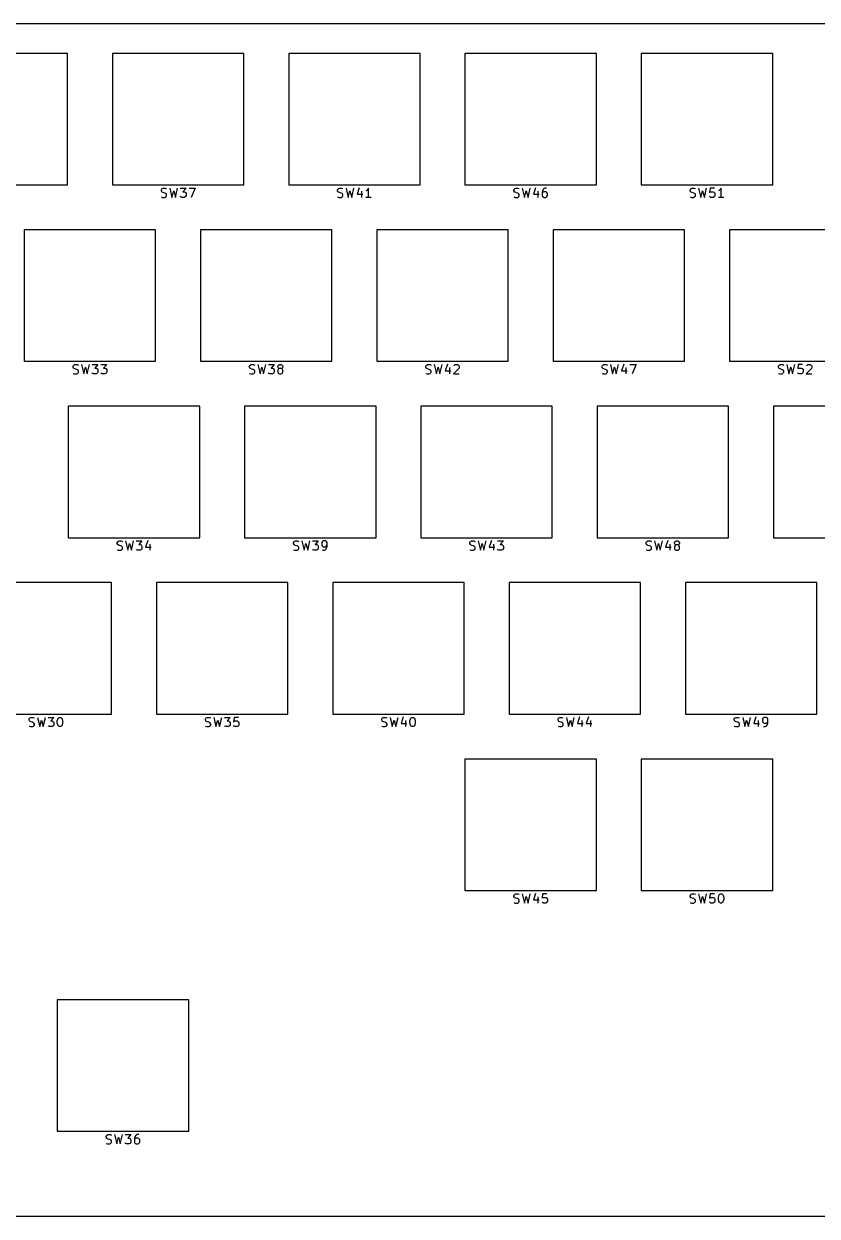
# Model space of a CAD drawing. Extents: x 64 to 386, y -179 to -51.
# Drawn here: x 217.8 to 303.5, y -179.3 to -50.5 of the extents above; entities that cross this region are included whole.
import ezdxf

# ---------------------------------------------------------------- set-up
doc = ezdxf.new("R2010")
doc.units = 0
doc.layers.add('BLACK', color=7, linetype='CONTINUOUS')

msp = doc.modelspace()

# ---------------------------------------------------------------- linework, layer by layer
at = {"layer": 'BLACK', "linetype": 'CONTINUOUS'}
for p, q in [((380.87, -50.51), (69.04, -50.51)), ((222.485, -53.7), (208.285, -53.7)), ((222.485, -67.9), (222.485, -53.7)), ((227.335, -53.7), (227.335, -67.9)), ((241.535, -53.7), (227.335, -53.7)), ((241.535, -67.9), (241.535, -53.7)), ((246.385, -53.7), (246.385, -67.9)), ((260.585, -53.7), (246.385, -53.7)), ((260.585, -67.9), (260.585, -53.7)), ((265.435, -53.7), (265.435, -67.9)), ((279.635, -53.7), (265.435, -53.7)), ((279.635, -67.9), (279.635, -53.7)), ((284.485, -53.7), (284.485, -67.9)), ((298.685, -53.7), (284.485, -53.7)), ((298.685, -67.9), (298.685, -53.7)), ((208.285, -67.9), (222.485, -67.9)), ((227.335, -67.9), (241.535, -67.9)), ((246.385, -67.9), (260.585, -67.9)), ((254.009, -68.2048), (253.771, -68.919)), ((265.435, -67.9), (279.635, -67.9)), ((273.059, -68.2048), (272.821, -68.919)), ((284.485, -67.9), (298.685, -67.9)), ((232.625, -68.4429), (232.673, -68.3476)), ((232.625, -68.5381), (232.625, -68.4429)), ((232.673, -68.6333), (232.625, -68.5381)), ((232.625, -69.2048), (232.768, -69.2524)), ((232.673, -68.3476), (232.721, -68.3)), ((232.721, -68.681), (232.673, -68.6333)), ((232.721, -68.3), (232.816, -68.2524)), ((232.816, -68.7286), (232.721, -68.681)), ((232.768, -69.2524), (233.006, -69.2524)), ((232.816, -68.2524), (233.054, -68.2524)), ((233.006, -68.7762), (232.816, -68.7286)), ((233.102, -68.8238), (233.006, -68.7762)), ((233.006, -69.2524), (233.102, -69.2048)), ((233.054, -68.2524), (233.197, -68.3)), ((233.149, -68.8714), (233.102, -68.8238)), ((233.102, -69.2048), (233.149, -69.1571)), ((233.197, -68.9667), (233.149, -68.8714)), ((233.149, -69.1571), (233.197, -69.0619)), ((233.197, -69.0619), (233.197, -68.9667)), ((233.53, -68.2524), (233.768, -69.2524)), ((233.768, -69.2524), (233.959, -68.5381)), ((233.959, -68.5381), (234.149, -69.2524)), ((234.149, -69.2524), (234.387, -68.2524)), ((234.673, -68.2524), (235.292, -68.2524)), ((234.721, -69.2048), (234.673, -69.1571)), ((234.816, -69.2524), (234.721, -69.2048)), ((235.102, -69.2524), (234.816, -69.2524)), ((235.292, -68.2524), (234.959, -68.6333)), ((234.959, -68.6333), (235.102, -68.6333)), ((235.102, -68.6333), (235.197, -68.681)), ((235.197, -69.2048), (235.102, -69.2524)), ((235.197, -68.681), (235.245, -68.7286)), ((235.245, -69.1571), (235.197, -69.2048)), ((235.245, -68.7286), (235.292, -68.8238)), ((235.292, -69.0619), (235.245, -69.1571)), ((235.292, -68.8238), (235.292, -69.0619)), ((235.625, -68.2524), (236.292, -68.2524)), ((236.292, -68.2524), (235.864, -69.2524)), ((251.675, -68.4429), (251.723, -68.3476)), ((251.675, -68.5381), (251.675, -68.4429)), ((251.723, -68.6333), (251.675, -68.5381)), ((251.675, -69.2048), (251.818, -69.2524)), ((251.723, -68.3476), (251.771, -68.3)), ((251.771, -68.681), (251.723, -68.6333)), ((251.771, -68.3), (251.866, -68.2524)), ((251.866, -68.7286), (251.771, -68.681)), ((251.818, -69.2524), (252.056, -69.2524)), ((251.866, -68.2524), (252.104, -68.2524)), ((252.056, -68.7762), (251.866, -68.7286)), ((252.152, -68.8238), (252.056, -68.7762)), ((252.056, -69.2524), (252.152, -69.2048)), ((252.104, -68.2524), (252.247, -68.3)), ((252.199, -68.8714), (252.152, -68.8238)), ((252.152, -69.2048), (252.199, -69.1571)), ((252.247, -68.9667), (252.199, -68.8714)), ((252.199, -69.1571), (252.247, -69.0619)), ((252.247, -69.0619), (252.247, -68.9667)), ((252.58, -68.2524), (252.818, -69.2524)), ((252.818, -69.2524), (253.009, -68.5381)), ((253.009, -68.5381), (253.199, -69.2524)), ((253.199, -69.2524), (253.437, -68.2524)), ((253.771, -68.919), (254.39, -68.919)), ((254.247, -68.5857), (254.247, -69.2524)), ((254.818, -68.4905), (254.723, -68.5381)), ((255.295, -69.2524), (254.723, -69.2524)), ((254.914, -68.3952), (254.818, -68.4905)), ((255.009, -68.2524), (254.914, -68.3952)), ((255.009, -69.2524), (255.009, -68.2524)), ((270.725, -68.4429), (270.773, -68.3476)), ((270.725, -68.5381), (270.725, -68.4429)), ((270.773, -68.6333), (270.725, -68.5381)), ((270.725, -69.2048), (270.868, -69.2524)), ((270.773, -68.3476), (270.821, -68.3)), ((270.821, -68.681), (270.773, -68.6333)), ((270.821, -68.3), (270.916, -68.2524)), ((270.916, -68.7286), (270.821, -68.681)), ((270.868, -69.2524), (271.106, -69.2524)), ((270.916, -68.2524), (271.154, -68.2524)), ((271.106, -68.7762), (270.916, -68.7286)), ((271.202, -68.8238), (271.106, -68.7762)), ((271.106, -69.2524), (271.202, -69.2048)), ((271.154, -68.2524), (271.297, -68.3)), ((271.249, -68.8714), (271.202, -68.8238)), ((271.202, -69.2048), (271.249, -69.1571)), ((271.297, -68.9667), (271.249, -68.8714)), ((271.249, -69.1571), (271.297, -69.0619)), ((271.297, -69.0619), (271.297, -68.9667)), ((271.63, -68.2524), (271.868, -69.2524)), ((271.868, -69.2524), (272.059, -68.5381)), ((272.059, -68.5381), (272.249, -69.2524)), ((272.249, -69.2524), (272.487, -68.2524)), ((272.821, -68.919), (273.44, -68.919)), ((273.297, -68.5857), (273.297, -69.2524)), ((273.821, -68.4905), (273.773, -68.681)), ((273.773, -68.681), (273.773, -69.0619)), ((273.821, -68.7286), (273.773, -68.8238)), ((273.773, -69.0619), (273.821, -69.1571)), ((273.916, -68.3476), (273.821, -68.4905)), ((273.868, -68.681), (273.821, -68.7286)), ((273.821, -69.1571), (273.868, -69.2048)), ((273.964, -68.6333), (273.868, -68.681)), ((273.868, -69.2048), (273.964, -69.2524)), ((273.964, -68.3), (273.916, -68.3476)), ((274.059, -68.2524), (273.964, -68.3)), ((274.154, -68.6333), (273.964, -68.6333)), ((273.964, -69.2524), (274.154, -69.2524)), ((274.249, -68.2524), (274.059, -68.2524)), ((274.249, -68.681), (274.154, -68.6333)), ((274.154, -69.2524), (274.249, -69.2048)), ((274.297, -68.7286), (274.249, -68.681)), ((274.249, -69.2048), (274.297, -69.1571)), ((274.345, -68.8238), (274.297, -68.7286)), ((274.297, -69.1571), (274.345, -69.0619)), ((274.345, -69.0619), (274.345, -68.8238)), ((289.775, -68.4429), (289.823, -68.3476)), ((289.775, -68.5381), (289.775, -68.4429)), ((289.823, -68.6333), (289.775, -68.5381)), ((289.775, -69.2048), (289.918, -69.2524)), ((289.823, -68.3476), (289.871, -68.3)), ((289.871, -68.681), (289.823, -68.6333)), ((289.871, -68.3), (289.966, -68.2524)), ((289.966, -68.7286), (289.871, -68.681)), ((289.918, -69.2524), (290.156, -69.2524)), ((289.966, -68.2524), (290.204, -68.2524)), ((290.156, -68.7762), (289.966, -68.7286)), ((290.252, -68.8238), (290.156, -68.7762)), ((290.156, -69.2524), (290.252, -69.2048)), ((290.204, -68.2524), (290.347, -68.3)), ((290.299, -68.8714), (290.252, -68.8238)), ((290.252, -69.2048), (290.299, -69.1571)), ((290.347, -68.9667), (290.299, -68.8714)), ((290.299, -69.1571), (290.347, -69.0619)), ((290.347, -69.0619), (290.347, -68.9667)), ((290.68, -68.2524), (290.918, -69.2524)), ((290.918, -69.2524), (291.109, -68.5381)), ((291.109, -68.5381), (291.299, -69.2524)), ((291.299, -69.2524), (291.537, -68.2524)), ((291.918, -68.2524), (291.871, -68.7286)), ((291.871, -68.7286), (291.918, -68.681)), ((291.918, -69.2048), (291.871, -69.1571)), ((292.395, -68.2524), (291.918, -68.2524)), ((291.918, -68.681), (292.014, -68.6333)), ((292.014, -69.2524), (291.918, -69.2048)), ((292.014, -68.6333), (292.252, -68.6333)), ((292.252, -69.2524), (292.014, -69.2524)), ((292.252, -68.6333), (292.347, -68.681)), ((292.347, -69.2048), (292.252, -69.2524)), ((292.347, -68.681), (292.395, -68.7286)), ((292.395, -69.1571), (292.347, -69.2048)), ((292.395, -68.7286), (292.442, -68.8238)), ((292.442, -69.0619), (292.395, -69.1571)), ((292.442, -68.8238), (292.442, -69.0619)), ((292.918, -68.4905), (292.823, -68.5381)), ((293.395, -69.2524), (292.823, -69.2524)), ((293.014, -68.3952), (292.918, -68.4905)), ((293.109, -68.2524), (293.014, -68.3952)), ((293.109, -69.2524), (293.109, -68.2524)), ((217.81, -72.75), (217.81, -86.95)), ((232.01, -72.75), (217.81, -72.75)), ((232.01, -86.95), (232.01, -72.75)), ((236.86, -72.75), (236.86, -86.95)), ((251.06, -72.75), (236.86, -72.75)), ((251.06, -86.95), (251.06, -72.75)), ((255.91, -72.75), (255.91, -86.95)), ((270.11, -72.75), (255.91, -72.75)), ((270.11, -86.95), (270.11, -72.75)), ((274.96, -72.75), (274.96, -86.95)), ((289.16, -72.75), (274.96, -72.75)), ((289.16, -86.95), (289.16, -72.75)), ((294.01, -72.75), (294.01, -86.95)), ((308.21, -72.75), (294.01, -72.75)), ((217.81, -86.95), (232.01, -86.95)), ((223.1, -87.4929), (223.148, -87.3976)), ((223.1, -87.5881), (223.1, -87.4929)), ((223.148, -87.3976), (223.196, -87.35)), ((223.196, -87.35), (223.291, -87.3024)), ((223.291, -87.3024), (223.529, -87.3024)), ((223.529, -87.3024), (223.672, -87.35)), ((224.005, -87.3024), (224.243, -88.3024)), ((224.624, -88.3024), (224.862, -87.3024)), ((225.148, -87.3024), (225.767, -87.3024)), ((225.767, -87.3024), (225.434, -87.6833)), ((226.1, -87.3024), (226.72, -87.3024)), ((226.72, -87.3024), (226.386, -87.6833)), ((236.86, -86.95), (251.06, -86.95)), ((242.15, -87.4929), (242.198, -87.3976)), ((242.15, -87.5881), (242.15, -87.4929)), ((242.198, -87.3976), (242.246, -87.35)), ((242.246, -87.35), (242.341, -87.3024)), ((242.341, -87.3024), (242.579, -87.3024)), ((242.579, -87.3024), (242.722, -87.35)), ((243.055, -87.3024), (243.293, -88.3024)), ((243.674, -88.3024), (243.912, -87.3024)), ((244.198, -87.3024), (244.817, -87.3024)), ((244.817, -87.3024), (244.484, -87.6833)), ((245.198, -87.4929), (245.246, -87.3976)), ((245.198, -87.5405), (245.198, -87.4929)), ((245.246, -87.6357), (245.198, -87.5405)), ((245.246, -87.3976), (245.293, -87.35)), ((245.293, -87.35), (245.389, -87.3024)), ((245.389, -87.3024), (245.579, -87.3024)), ((245.579, -87.3024), (245.674, -87.35)), ((245.674, -87.35), (245.722, -87.3976)), ((245.722, -87.3976), (245.77, -87.4929)), ((245.77, -87.5405), (245.722, -87.6357)), ((245.77, -87.4929), (245.77, -87.5405)), ((255.91, -86.95), (270.11, -86.95)), ((261.2, -87.4929), (261.248, -87.3976)), ((261.2, -87.5881), (261.2, -87.4929)), ((261.248, -87.3976), (261.296, -87.35)), ((261.296, -87.35), (261.391, -87.3024)), ((261.391, -87.3024), (261.629, -87.3024)), ((261.629, -87.3024), (261.772, -87.35)), ((262.105, -87.3024), (262.343, -88.3024)), ((262.724, -88.3024), (262.962, -87.3024)), ((263.534, -87.2548), (263.296, -87.969)), ((264.248, -87.3976), (264.296, -87.35)), ((264.296, -87.35), (264.391, -87.3024)), ((264.391, -87.3024), (264.629, -87.3024)), ((264.629, -87.3024), (264.724, -87.35)), ((264.724, -87.35), (264.772, -87.3976)), ((264.772, -87.3976), (264.82, -87.4929)), ((264.82, -87.4929), (264.82, -87.5881)), ((274.96, -86.95), (289.16, -86.95)), ((280.25, -87.4929), (280.298, -87.3976)), ((280.25, -87.5881), (280.25, -87.4929)), ((280.298, -87.3976), (280.346, -87.35)), ((280.346, -87.35), (280.441, -87.3024)), ((280.441, -87.3024), (280.679, -87.3024)), ((280.679, -87.3024), (280.822, -87.35)), ((281.155, -87.3024), (281.393, -88.3024)), ((281.774, -88.3024), (282.012, -87.3024)), ((282.584, -87.2548), (282.346, -87.969)), ((283.25, -87.3024), (283.917, -87.3024)), ((283.917, -87.3024), (283.489, -88.3024)), ((294.01, -86.95), (308.21, -86.95)), ((299.3, -87.4929), (299.348, -87.3976)), ((299.3, -87.5881), (299.3, -87.4929)), ((299.348, -87.3976), (299.396, -87.35)), ((299.396, -87.35), (299.491, -87.3024)), ((299.491, -87.3024), (299.729, -87.3024)), ((299.729, -87.3024), (299.872, -87.35)), ((300.205, -87.3024), (300.443, -88.3024)), ((300.824, -88.3024), (301.062, -87.3024)), ((301.443, -87.3024), (301.396, -87.7786)), ((301.92, -87.3024), (301.443, -87.3024)), ((302.348, -87.3976), (302.396, -87.35)), ((302.396, -87.35), (302.491, -87.3024)), ((302.491, -87.3024), (302.729, -87.3024)), ((302.729, -87.3024), (302.824, -87.35)), ((302.824, -87.35), (302.872, -87.3976)), ((302.872, -87.3976), (302.92, -87.4929)), ((302.92, -87.4929), (302.92, -87.5881)), ((223.148, -87.6833), (223.1, -87.5881)), ((223.1, -88.2548), (223.243, -88.3024)), ((223.196, -87.731), (223.148, -87.6833)), ((223.291, -87.7786), (223.196, -87.731)), ((223.243, -88.3024), (223.481, -88.3024)), ((223.481, -87.8262), (223.291, -87.7786)), ((223.577, -87.8738), (223.481, -87.8262)), ((223.481, -88.3024), (223.577, -88.2548)), ((223.624, -87.9214), (223.577, -87.8738)), ((223.577, -88.2548), (223.624, -88.2071)), ((223.672, -88.0167), (223.624, -87.9214)), ((223.624, -88.2071), (223.672, -88.1119)), ((223.672, -88.1119), (223.672, -88.0167)), ((224.243, -88.3024), (224.434, -87.5881)), ((224.434, -87.5881), (224.624, -88.3024)), ((225.196, -88.2548), (225.148, -88.2071)), ((225.291, -88.3024), (225.196, -88.2548)), ((225.577, -88.3024), (225.291, -88.3024)), ((225.434, -87.6833), (225.577, -87.6833)), ((225.577, -87.6833), (225.672, -87.731)), ((225.672, -88.2548), (225.577, -88.3024)), ((225.672, -87.731), (225.72, -87.7786)), ((225.72, -88.2071), (225.672, -88.2548)), ((225.72, -87.7786), (225.767, -87.8738)), ((225.767, -88.1119), (225.72, -88.2071)), ((225.767, -87.8738), (225.767, -88.1119)), ((226.148, -88.2548), (226.1, -88.2071)), ((226.243, -88.3024), (226.148, -88.2548)), ((226.529, -88.3024), (226.243, -88.3024)), ((226.386, -87.6833), (226.529, -87.6833)), ((226.529, -87.6833), (226.624, -87.731)), ((226.624, -88.2548), (226.529, -88.3024)), ((226.624, -87.731), (226.672, -87.7786)), ((226.672, -88.2071), (226.624, -88.2548)), ((226.672, -87.7786), (226.72, -87.8738)), ((226.72, -88.1119), (226.672, -88.2071)), ((226.72, -87.8738), (226.72, -88.1119)), ((242.198, -87.6833), (242.15, -87.5881)), ((242.15, -88.2548), (242.293, -88.3024)), ((242.246, -87.731), (242.198, -87.6833)), ((242.341, -87.7786), (242.246, -87.731)), ((242.293, -88.3024), (242.531, -88.3024)), ((242.531, -87.8262), (242.341, -87.7786)), ((242.627, -87.8738), (242.531, -87.8262)), ((242.531, -88.3024), (242.627, -88.2548)), ((242.674, -87.9214), (242.627, -87.8738)), ((242.627, -88.2548), (242.674, -88.2071)), ((242.722, -88.0167), (242.674, -87.9214)), ((242.674, -88.2071), (242.722, -88.1119)), ((242.722, -88.1119), (242.722, -88.0167)), ((243.293, -88.3024), (243.484, -87.5881)), ((243.484, -87.5881), (243.674, -88.3024)), ((244.246, -88.2548), (244.198, -88.2071)), ((244.341, -88.3024), (244.246, -88.2548)), ((244.627, -88.3024), (244.341, -88.3024)), ((244.484, -87.6833), (244.627, -87.6833)), ((244.627, -87.6833), (244.722, -87.731)), ((244.722, -88.2548), (244.627, -88.3024)), ((244.722, -87.731), (244.77, -87.7786)), ((244.77, -88.2071), (244.722, -88.2548)), ((244.77, -87.7786), (244.817, -87.8738)), ((244.817, -88.1119), (244.77, -88.2071)), ((244.817, -87.8738), (244.817, -88.1119)), ((245.246, -87.8262), (245.198, -87.9214)), ((245.198, -87.9214), (245.198, -88.1119)), ((245.198, -88.1119), (245.246, -88.2071)), ((245.293, -87.6833), (245.246, -87.6357)), ((245.293, -87.7786), (245.246, -87.8262)), ((245.246, -88.2071), (245.293, -88.2548)), ((245.389, -87.731), (245.293, -87.6833)), ((245.389, -87.731), (245.293, -87.7786)), ((245.293, -88.2548), (245.389, -88.3024)), ((245.579, -87.731), (245.389, -87.731)), ((245.389, -88.3024), (245.579, -88.3024)), ((245.674, -87.6833), (245.579, -87.731)), ((245.674, -87.7786), (245.579, -87.731)), ((245.579, -88.3024), (245.674, -88.2548)), ((245.722, -87.6357), (245.674, -87.6833)), ((245.722, -87.8262), (245.674, -87.7786)), ((245.674, -88.2548), (245.722, -88.2071)), ((245.77, -87.9214), (245.722, -87.8262)), ((245.722, -88.2071), (245.77, -88.1119)), ((245.77, -88.1119), (245.77, -87.9214)), ((261.248, -87.6833), (261.2, -87.5881)), ((261.2, -88.2548), (261.343, -88.3024)), ((261.296, -87.731), (261.248, -87.6833)), ((261.391, -87.7786), (261.296, -87.731)), ((261.343, -88.3024), (261.581, -88.3024)), ((261.581, -87.8262), (261.391, -87.7786)), ((261.677, -87.8738), (261.581, -87.8262)), ((261.581, -88.3024), (261.677, -88.2548)), ((261.724, -87.9214), (261.677, -87.8738)), ((261.677, -88.2548), (261.724, -88.2071)), ((261.772, -88.0167), (261.724, -87.9214)), ((261.724, -88.2071), (261.772, -88.1119)), ((261.772, -88.1119), (261.772, -88.0167)), ((262.343, -88.3024), (262.534, -87.5881)), ((262.534, -87.5881), (262.724, -88.3024)), ((263.296, -87.969), (263.915, -87.969)), ((263.772, -87.6357), (263.772, -88.3024)), ((264.772, -87.731), (264.2, -88.3024)), ((264.2, -88.3024), (264.82, -88.3024)), ((264.82, -87.5881), (264.772, -87.731)), ((280.298, -87.6833), (280.25, -87.5881)), ((280.25, -88.2548), (280.393, -88.3024)), ((280.346, -87.731), (280.298, -87.6833)), ((280.441, -87.7786), (280.346, -87.731)), ((280.393, -88.3024), (280.631, -88.3024)), ((280.631, -87.8262), (280.441, -87.7786)), ((280.727, -87.8738), (280.631, -87.8262)), ((280.631, -88.3024), (280.727, -88.2548)), ((280.774, -87.9214), (280.727, -87.8738)), ((280.727, -88.2548), (280.774, -88.2071)), ((280.822, -88.0167), (280.774, -87.9214)), ((280.774, -88.2071), (280.822, -88.1119)), ((280.822, -88.1119), (280.822, -88.0167)), ((281.393, -88.3024), (281.584, -87.5881)), ((281.584, -87.5881), (281.774, -88.3024)), ((282.346, -87.969), (282.965, -87.969)), ((282.822, -87.6357), (282.822, -88.3024)), ((299.348, -87.6833), (299.3, -87.5881)), ((299.3, -88.2548), (299.443, -88.3024)), ((299.396, -87.731), (299.348, -87.6833)), ((299.491, -87.7786), (299.396, -87.731)), ((299.443, -88.3024), (299.681, -88.3024)), ((299.681, -87.8262), (299.491, -87.7786)), ((299.777, -87.8738), (299.681, -87.8262)), ((299.681, -88.3024), (299.777, -88.2548)), ((299.824, -87.9214), (299.777, -87.8738)), ((299.777, -88.2548), (299.824, -88.2071)), ((299.872, -88.0167), (299.824, -87.9214)), ((299.824, -88.2071), (299.872, -88.1119)), ((299.872, -88.1119), (299.872, -88.0167)), ((300.443, -88.3024), (300.634, -87.5881)), ((300.634, -87.5881), (300.824, -88.3024)), ((301.396, -87.7786), (301.443, -87.731)), ((301.443, -88.2548), (301.396, -88.2071)), ((301.443, -87.731), (301.539, -87.6833)), ((301.539, -88.3024), (301.443, -88.2548)), ((301.539, -87.6833), (301.777, -87.6833)), ((301.777, -88.3024), (301.539, -88.3024)), ((301.777, -87.6833), (301.872, -87.731)), ((301.872, -88.2548), (301.777, -88.3024)), ((301.872, -87.731), (301.92, -87.7786)), ((301.92, -88.2071), (301.872, -88.2548)), ((301.92, -87.7786), (301.967, -87.8738)), ((301.967, -88.1119), (301.92, -88.2071)), ((301.967, -87.8738), (301.967, -88.1119)), ((302.872, -87.731), (302.3, -88.3024)), ((302.3, -88.3024), (302.92, -88.3024)), ((302.92, -87.5881), (302.872, -87.731)), ((222.572, -91.8), (222.572, -106)), ((236.772, -91.8), (222.572, -91.8)), ((236.772, -106), (236.772, -91.8)), ((241.623, -91.8), (241.623, -106)), ((255.822, -91.8), (241.623, -91.8)), ((255.822, -106), (255.822, -91.8)), ((260.673, -91.8), (260.673, -106)), ((274.873, -91.8), (260.673, -91.8)), ((274.873, -106), (274.873, -91.8)), ((279.722, -91.8), (279.722, -106)), ((293.923, -91.8), (279.722, -91.8)), ((293.923, -106), (293.923, -91.8)), ((298.772, -91.8), (298.772, -106)), ((312.972, -91.8), (298.772, -91.8)), ((222.572, -106), (236.772, -106)), ((227.863, -106.543), (227.911, -106.448)), ((227.863, -106.638), (227.863, -106.543)), ((227.911, -106.733), (227.863, -106.638)), ((227.911, -106.448), (227.958, -106.4)), ((227.958, -106.781), (227.911, -106.733)), ((227.958, -106.4), (228.053, -106.352)), ((228.053, -106.829), (227.958, -106.781)), ((228.053, -106.352), (228.292, -106.352)), ((228.244, -106.876), (228.053, -106.829)), ((228.292, -106.352), (228.434, -106.4)), ((228.768, -106.352), (229.006, -107.352)), ((229.006, -107.352), (229.196, -106.638)), ((229.196, -106.638), (229.387, -107.352)), ((229.387, -107.352), (229.625, -106.352)), ((229.911, -106.352), (230.53, -106.352)), ((230.53, -106.352), (230.196, -106.733)), ((230.196, -106.733), (230.339, -106.733)), ((230.339, -106.733), (230.434, -106.781)), ((230.434, -106.781), (230.482, -106.829)), ((230.482, -106.829), (230.53, -106.924)), ((231.149, -106.305), (230.911, -107.019)), ((231.387, -106.686), (231.387, -107.352)), ((241.623, -106), (255.822, -106)), ((246.913, -106.543), (246.961, -106.448)), ((246.913, -106.638), (246.913, -106.543)), ((246.961, -106.733), (246.913, -106.638)), ((246.961, -106.448), (247.008, -106.4)), ((247.008, -106.781), (246.961, -106.733)), ((247.008, -106.4), (247.103, -106.352)), ((247.103, -106.829), (247.008, -106.781)), ((247.103, -106.352), (247.342, -106.352)), ((247.294, -106.876), (247.103, -106.829)), ((247.342, -106.352), (247.484, -106.4)), ((247.818, -106.352), (248.056, -107.352)), ((248.056, -107.352), (248.246, -106.638)), ((248.246, -106.638), (248.437, -107.352)), ((248.437, -107.352), (248.675, -106.352)), ((248.961, -106.352), (249.58, -106.352)), ((249.58, -106.352), (249.246, -106.733)), ((249.246, -106.733), (249.389, -106.733)), ((249.389, -106.733), (249.484, -106.781)), ((249.484, -106.781), (249.532, -106.829)), ((249.532, -106.829), (249.58, -106.924)), ((250.008, -106.448), (249.961, -106.543)), ((249.961, -106.543), (249.961, -106.781)), ((249.961, -106.781), (250.008, -106.876)), ((250.056, -106.4), (250.008, -106.448)), ((250.151, -106.352), (250.056, -106.4)), ((250.342, -106.352), (250.151, -106.352)), ((250.437, -106.4), (250.342, -106.352)), ((250.484, -106.448), (250.437, -106.4)), ((250.532, -106.543), (250.484, -106.448)), ((250.484, -106.876), (250.532, -106.781)), ((250.532, -106.924), (250.532, -106.543)), ((260.673, -106), (274.873, -106)), ((265.963, -106.543), (266.011, -106.448)), ((265.963, -106.638), (265.963, -106.543)), ((266.011, -106.733), (265.963, -106.638)), ((266.011, -106.448), (266.058, -106.4)), ((266.058, -106.781), (266.011, -106.733)), ((266.058, -106.4), (266.153, -106.352)), ((266.153, -106.829), (266.058, -106.781)), ((266.153, -106.352), (266.392, -106.352)), ((266.344, -106.876), (266.153, -106.829)), ((266.392, -106.352), (266.534, -106.4)), ((266.868, -106.352), (267.106, -107.352)), ((267.106, -107.352), (267.296, -106.638)), ((267.296, -106.638), (267.487, -107.352)), ((267.487, -107.352), (267.725, -106.352)), ((268.296, -106.305), (268.058, -107.019)), ((268.534, -106.686), (268.534, -107.352)), ((268.963, -106.352), (269.582, -106.352)), ((269.582, -106.352), (269.249, -106.733)), ((269.249, -106.733), (269.392, -106.733)), ((269.392, -106.733), (269.487, -106.781)), ((269.487, -106.781), (269.534, -106.829)), ((269.534, -106.829), (269.582, -106.924)), ((279.722, -106), (293.923, -106)), ((285.013, -106.543), (285.061, -106.448)), ((285.013, -106.638), (285.013, -106.543)), ((285.061, -106.733), (285.013, -106.638)), ((285.061, -106.448), (285.108, -106.4)), ((285.108, -106.781), (285.061, -106.733)), ((285.108, -106.4), (285.203, -106.352)), ((285.203, -106.829), (285.108, -106.781)), ((285.203, -106.352), (285.442, -106.352)), ((285.394, -106.876), (285.203, -106.829)), ((285.442, -106.352), (285.584, -106.4)), ((285.918, -106.352), (286.156, -107.352)), ((286.156, -107.352), (286.346, -106.638)), ((286.346, -106.638), (286.537, -107.352)), ((286.537, -107.352), (286.775, -106.352)), ((287.346, -106.305), (287.108, -107.019)), ((287.584, -106.686), (287.584, -107.352)), ((288.061, -106.543), (288.108, -106.448)), ((288.061, -106.59), (288.061, -106.543)), ((288.108, -106.686), (288.061, -106.59)), ((288.108, -106.448), (288.156, -106.4)), ((288.156, -106.733), (288.108, -106.686)), ((288.156, -106.829), (288.108, -106.876)), ((288.156, -106.4), (288.251, -106.352)), ((288.251, -106.781), (288.156, -106.733)), ((288.251, -106.781), (288.156, -106.829)), ((288.251, -106.352), (288.442, -106.352)), ((288.442, -106.781), (288.251, -106.781)), ((288.442, -106.352), (288.537, -106.4)), ((288.537, -106.733), (288.442, -106.781)), ((288.537, -106.829), (288.442, -106.781)), ((288.537, -106.4), (288.584, -106.448)), ((288.584, -106.686), (288.537, -106.733)), ((288.584, -106.876), (288.537, -106.829)), ((288.584, -106.448), (288.632, -106.543)), ((288.632, -106.59), (288.584, -106.686)), ((288.632, -106.543), (288.632, -106.59)), ((298.772, -106), (312.972, -106)), ((227.863, -107.305), (228.006, -107.352)), ((228.006, -107.352), (228.244, -107.352)), ((228.339, -106.924), (228.244, -106.876)), ((228.244, -107.352), (228.339, -107.305)), ((228.387, -106.971), (228.339, -106.924)), ((228.339, -107.305), (228.387, -107.257)), ((228.434, -107.067), (228.387, -106.971)), ((228.387, -107.257), (228.434, -107.162)), ((228.434, -107.162), (228.434, -107.067)), ((229.958, -107.305), (229.911, -107.257)), ((230.053, -107.352), (229.958, -107.305)), ((230.339, -107.352), (230.053, -107.352)), ((230.434, -107.305), (230.339, -107.352)), ((230.482, -107.257), (230.434, -107.305)), ((230.53, -107.162), (230.482, -107.257)), ((230.53, -106.924), (230.53, -107.162)), ((230.911, -107.019), (231.53, -107.019)), ((246.913, -107.305), (247.056, -107.352)), ((247.056, -107.352), (247.294, -107.352)), ((247.389, -106.924), (247.294, -106.876)), ((247.294, -107.352), (247.389, -107.305)), ((247.437, -106.971), (247.389, -106.924)), ((247.389, -107.305), (247.437, -107.257)), ((247.484, -107.067), (247.437, -106.971)), ((247.437, -107.257), (247.484, -107.162)), ((247.484, -107.162), (247.484, -107.067)), ((249.008, -107.305), (248.961, -107.257)), ((249.103, -107.352), (249.008, -107.305)), ((249.389, -107.352), (249.103, -107.352)), ((249.484, -107.305), (249.389, -107.352)), ((249.532, -107.257), (249.484, -107.305)), ((249.58, -107.162), (249.532, -107.257)), ((249.58, -106.924), (249.58, -107.162)), ((250.008, -106.876), (250.056, -106.924)), ((250.056, -106.924), (250.151, -106.971)), ((250.056, -107.352), (250.246, -107.352)), ((250.151, -106.971), (250.342, -106.971)), ((250.246, -107.352), (250.342, -107.305)), ((250.342, -106.971), (250.437, -106.924)), ((250.342, -107.305), (250.389, -107.257)), ((250.389, -107.257), (250.484, -107.114)), ((250.437, -106.924), (250.484, -106.876)), ((250.484, -107.114), (250.532, -106.924)), ((265.963, -107.305), (266.106, -107.352)), ((266.106, -107.352), (266.344, -107.352)), ((266.439, -106.924), (266.344, -106.876)), ((266.344, -107.352), (266.439, -107.305)), ((266.487, -106.971), (266.439, -106.924)), ((266.439, -107.305), (266.487, -107.257)), ((266.534, -107.067), (266.487, -106.971)), ((266.487, -107.257), (266.534, -107.162)), ((266.534, -107.162), (266.534, -107.067)), ((268.058, -107.019), (268.677, -107.019)), ((269.011, -107.305), (268.963, -107.257)), ((269.106, -107.352), (269.011, -107.305)), ((269.392, -107.352), (269.106, -107.352)), ((269.487, -107.305), (269.392, -107.352)), ((269.534, -107.257), (269.487, -107.305)), ((269.582, -107.162), (269.534, -107.257)), ((269.582, -106.924), (269.582, -107.162)), ((285.013, -107.305), (285.156, -107.352)), ((285.156, -107.352), (285.394, -107.352)), ((285.489, -106.924), (285.394, -106.876)), ((285.394, -107.352), (285.489, -107.305)), ((285.537, -106.971), (285.489, -106.924)), ((285.489, -107.305), (285.537, -107.257)), ((285.584, -107.067), (285.537, -106.971)), ((285.537, -107.257), (285.584, -107.162)), ((285.584, -107.162), (285.584, -107.067)), ((287.108, -107.019), (287.727, -107.019)), ((288.108, -106.876), (288.061, -106.971)), ((288.061, -106.971), (288.061, -107.162)), ((288.061, -107.162), (288.108, -107.257)), ((288.108, -107.257), (288.156, -107.305)), ((288.156, -107.305), (288.251, -107.352)), ((288.251, -107.352), (288.442, -107.352)), ((288.442, -107.352), (288.537, -107.305)), ((288.537, -107.305), (288.584, -107.257)), ((288.632, -106.971), (288.584, -106.876)), ((288.584, -107.257), (288.632, -107.162)), ((288.632, -107.162), (288.632, -106.971)), ((227.248, -110.85), (213.047, -110.85)), ((227.248, -125.05), (227.248, -110.85)), ((232.097, -110.85), (232.097, -125.05)), ((246.297, -110.85), (232.097, -110.85)), ((246.297, -125.05), (246.297, -110.85)), ((251.147, -110.85), (251.147, -125.05)), ((265.347, -110.85), (251.147, -110.85)), ((265.347, -125.05), (265.347, -110.85)), ((270.197, -110.85), (270.197, -125.05)), ((284.397, -110.85), (270.197, -110.85)), ((284.397, -125.05), (284.397, -110.85)), ((289.248, -110.85), (289.248, -125.05)), ((303.447, -110.85), (289.248, -110.85)), ((303.447, -125.05), (303.447, -110.85)), ((213.047, -125.05), (227.248, -125.05)), ((218.338, -125.593), (218.386, -125.498)), ((218.338, -125.688), (218.338, -125.593)), ((218.386, -125.783), (218.338, -125.688)), ((218.386, -125.498), (218.433, -125.45)), ((218.433, -125.831), (218.386, -125.783)), ((218.433, -125.45), (218.528, -125.402)), ((218.528, -125.879), (218.433, -125.831)), ((218.528, -125.402), (218.767, -125.402)), ((218.719, -125.926), (218.528, -125.879)), ((218.814, -125.974), (218.719, -125.926)), ((218.767, -125.402), (218.909, -125.45)), ((218.862, -126.021), (218.814, -125.974)), ((218.909, -126.117), (218.862, -126.021)), ((218.909, -126.212), (218.909, -126.117)), ((219.243, -125.402), (219.481, -126.402)), ((219.481, -126.402), (219.671, -125.688)), ((219.671, -125.688), (219.862, -126.402)), ((219.862, -126.402), (220.1, -125.402)), ((220.386, -125.402), (221.005, -125.402)), ((221.005, -125.402), (220.671, -125.783)), ((220.671, -125.783), (220.814, -125.783)), ((220.814, -125.783), (220.909, -125.831)), ((220.909, -125.831), (220.957, -125.879)), ((220.957, -125.879), (221.005, -125.974)), ((221.005, -125.974), (221.005, -126.212)), ((221.386, -125.783), (221.433, -125.593)), ((221.386, -126.021), (221.386, -125.783)), ((221.433, -126.212), (221.386, -126.021)), ((221.433, -125.593), (221.481, -125.498)), ((221.481, -125.498), (221.528, -125.45)), ((221.528, -125.45), (221.624, -125.402)), ((221.624, -125.402), (221.719, -125.402)), ((221.719, -125.402), (221.814, -125.45)), ((221.814, -125.45), (221.862, -125.498)), ((221.862, -125.498), (221.909, -125.593)), ((221.909, -125.593), (221.957, -125.783)), ((221.957, -126.021), (221.909, -126.212)), ((221.957, -125.783), (221.957, -126.021)), ((232.097, -125.05), (246.297, -125.05)), ((237.388, -125.593), (237.436, -125.498)), ((237.388, -125.688), (237.388, -125.593)), ((237.436, -125.783), (237.388, -125.688)), ((237.436, -125.498), (237.483, -125.45)), ((237.483, -125.831), (237.436, -125.783)), ((237.483, -125.45), (237.578, -125.402)), ((237.578, -125.879), (237.483, -125.831)), ((237.578, -125.402), (237.817, -125.402)), ((237.769, -125.926), (237.578, -125.879)), ((237.864, -125.974), (237.769, -125.926)), ((237.817, -125.402), (237.959, -125.45)), ((237.912, -126.021), (237.864, -125.974)), ((237.959, -126.117), (237.912, -126.021)), ((237.959, -126.212), (237.959, -126.117)), ((238.293, -125.402), (238.531, -126.402)), ((238.531, -126.402), (238.721, -125.688)), ((238.721, -125.688), (238.912, -126.402)), ((238.912, -126.402), (239.15, -125.402)), ((239.436, -125.402), (240.055, -125.402)), ((240.055, -125.402), (239.721, -125.783)), ((239.721, -125.783), (239.864, -125.783)), ((239.864, -125.783), (239.959, -125.831)), ((239.959, -125.831), (240.007, -125.879)), ((240.007, -125.879), (240.055, -125.974)), ((240.055, -125.974), (240.055, -126.212)), ((240.483, -125.402), (240.436, -125.879)), ((240.436, -125.879), (240.483, -125.831)), ((240.959, -125.402), (240.483, -125.402)), ((240.483, -125.831), (240.578, -125.783)), ((240.578, -125.783), (240.817, -125.783)), ((240.817, -125.783), (240.912, -125.831)), ((240.912, -125.831), (240.959, -125.879)), ((240.959, -125.879), (241.007, -125.974)), ((241.007, -125.974), (241.007, -126.212)), ((251.147, -125.05), (265.347, -125.05)), ((256.438, -125.593), (256.486, -125.498)), ((256.438, -125.688), (256.438, -125.593)), ((256.486, -125.783), (256.438, -125.688)), ((256.486, -125.498), (256.533, -125.45)), ((256.533, -125.831), (256.486, -125.783)), ((256.533, -125.45), (256.628, -125.402)), ((256.628, -125.879), (256.533, -125.831)), ((256.628, -125.402), (256.867, -125.402)), ((256.819, -125.926), (256.628, -125.879)), ((256.914, -125.974), (256.819, -125.926)), ((256.867, -125.402), (257.009, -125.45)), ((256.962, -126.021), (256.914, -125.974)), ((257.009, -126.117), (256.962, -126.021)), ((257.009, -126.212), (257.009, -126.117)), ((257.343, -125.402), (257.581, -126.402)), ((257.581, -126.402), (257.771, -125.688)), ((257.771, -125.688), (257.962, -126.402)), ((257.962, -126.402), (258.2, -125.402)), ((258.771, -125.355), (258.533, -126.069)), ((258.533, -126.069), (259.152, -126.069)), ((259.009, -125.736), (259.009, -126.402)), ((259.486, -125.783), (259.533, -125.593)), ((259.486, -126.021), (259.486, -125.783)), ((259.533, -126.212), (259.486, -126.021)), ((259.533, -125.593), (259.581, -125.498)), ((259.581, -125.498), (259.628, -125.45)), ((259.628, -125.45), (259.724, -125.402)), ((259.724, -125.402), (259.819, -125.402)), ((259.819, -125.402), (259.914, -125.45)), ((259.914, -125.45), (259.962, -125.498)), ((259.962, -125.498), (260.009, -125.593)), ((260.009, -125.593), (260.057, -125.783)), ((260.057, -126.021), (260.009, -126.212)), ((260.057, -125.783), (260.057, -126.021)), ((270.197, -125.05), (284.397, -125.05)), ((275.488, -125.593), (275.536, -125.498)), ((275.488, -125.688), (275.488, -125.593)), ((275.536, -125.783), (275.488, -125.688)), ((275.536, -125.498), (275.583, -125.45)), ((275.583, -125.831), (275.536, -125.783)), ((275.583, -125.45), (275.678, -125.402)), ((275.678, -125.879), (275.583, -125.831)), ((275.678, -125.402), (275.917, -125.402)), ((275.869, -125.926), (275.678, -125.879)), ((275.964, -125.974), (275.869, -125.926)), ((275.917, -125.402), (276.059, -125.45)), ((276.012, -126.021), (275.964, -125.974)), ((276.059, -126.117), (276.012, -126.021)), ((276.059, -126.212), (276.059, -126.117)), ((276.393, -125.402), (276.631, -126.402)), ((276.631, -126.402), (276.821, -125.688)), ((276.821, -125.688), (277.012, -126.402)), ((277.012, -126.402), (277.25, -125.402)), ((277.821, -125.355), (277.583, -126.069)), ((277.583, -126.069), (278.202, -126.069)), ((278.059, -125.736), (278.059, -126.402)), ((278.774, -125.355), (278.536, -126.069)), ((278.536, -126.069), (279.155, -126.069)), ((279.012, -125.736), (279.012, -126.402)), ((289.248, -125.05), (303.447, -125.05)), ((294.538, -125.593), (294.586, -125.498)), ((294.538, -125.688), (294.538, -125.593)), ((294.586, -125.783), (294.538, -125.688)), ((294.586, -125.498), (294.633, -125.45)), ((294.633, -125.831), (294.586, -125.783)), ((294.633, -125.45), (294.728, -125.402)), ((294.728, -125.879), (294.633, -125.831)), ((294.728, -125.402), (294.967, -125.402)), ((294.919, -125.926), (294.728, -125.879)), ((295.014, -125.974), (294.919, -125.926)), ((294.967, -125.402), (295.109, -125.45)), ((295.062, -126.021), (295.014, -125.974)), ((295.109, -126.117), (295.062, -126.021)), ((295.109, -126.212), (295.109, -126.117)), ((295.443, -125.402), (295.681, -126.402)), ((295.681, -126.402), (295.871, -125.688)), ((295.871, -125.688), (296.062, -126.402)), ((296.062, -126.402), (296.3, -125.402)), ((296.871, -125.355), (296.633, -126.069)), ((296.633, -126.069), (297.252, -126.069)), ((297.109, -125.736), (297.109, -126.402)), ((297.633, -125.498), (297.586, -125.593)), ((297.586, -125.593), (297.586, -125.831)), ((297.586, -125.831), (297.633, -125.926)), ((297.681, -125.45), (297.633, -125.498)), ((297.633, -125.926), (297.681, -125.974)), ((297.776, -125.402), (297.681, -125.45)), ((297.681, -125.974), (297.776, -126.021)), ((297.967, -125.402), (297.776, -125.402)), ((297.776, -126.021), (297.967, -126.021)), ((298.062, -125.45), (297.967, -125.402)), ((297.967, -126.021), (298.062, -125.974)), ((298.014, -126.307), (298.109, -126.164)), ((298.109, -125.498), (298.062, -125.45)), ((298.062, -125.974), (298.109, -125.926)), ((298.157, -125.593), (298.109, -125.498)), ((298.109, -125.926), (298.157, -125.831)), ((298.109, -126.164), (298.157, -125.974)), ((298.157, -125.974), (298.157, -125.593)), ((218.338, -126.355), (218.481, -126.402)), ((218.481, -126.402), (218.719, -126.402)), ((218.719, -126.402), (218.814, -126.355)), ((218.814, -126.355), (218.862, -126.307)), ((218.862, -126.307), (218.909, -126.212)), ((220.433, -126.355), (220.386, -126.307)), ((220.528, -126.402), (220.433, -126.355)), ((220.814, -126.402), (220.528, -126.402)), ((220.909, -126.355), (220.814, -126.402)), ((220.957, -126.307), (220.909, -126.355)), ((221.005, -126.212), (220.957, -126.307)), ((221.481, -126.307), (221.433, -126.212)), ((221.528, -126.355), (221.481, -126.307)), ((221.624, -126.402), (221.528, -126.355)), ((221.719, -126.402), (221.624, -126.402)), ((221.814, -126.355), (221.719, -126.402)), ((221.862, -126.307), (221.814, -126.355)), ((221.909, -126.212), (221.862, -126.307)), ((237.388, -126.355), (237.531, -126.402)), ((237.531, -126.402), (237.769, -126.402)), ((237.769, -126.402), (237.864, -126.355)), ((237.864, -126.355), (237.912, -126.307)), ((237.912, -126.307), (237.959, -126.212)), ((239.483, -126.355), (239.436, -126.307)), ((239.578, -126.402), (239.483, -126.355)), ((239.864, -126.402), (239.578, -126.402)), ((239.959, -126.355), (239.864, -126.402)), ((240.007, -126.307), (239.959, -126.355)), ((240.055, -126.212), (240.007, -126.307)), ((240.483, -126.355), (240.436, -126.307)), ((240.578, -126.402), (240.483, -126.355)), ((240.817, -126.402), (240.578, -126.402)), ((240.912, -126.355), (240.817, -126.402)), ((240.959, -126.307), (240.912, -126.355)), ((241.007, -126.212), (240.959, -126.307)), ((256.438, -126.355), (256.581, -126.402)), ((256.581, -126.402), (256.819, -126.402)), ((256.819, -126.402), (256.914, -126.355)), ((256.914, -126.355), (256.962, -126.307)), ((256.962, -126.307), (257.009, -126.212)), ((259.581, -126.307), (259.533, -126.212)), ((259.628, -126.355), (259.581, -126.307)), ((259.724, -126.402), (259.628, -126.355)), ((259.819, -126.402), (259.724, -126.402)), ((259.914, -126.355), (259.819, -126.402)), ((259.962, -126.307), (259.914, -126.355)), ((260.009, -126.212), (259.962, -126.307)), ((275.488, -126.355), (275.631, -126.402)), ((275.631, -126.402), (275.869, -126.402)), ((275.869, -126.402), (275.964, -126.355)), ((275.964, -126.355), (276.012, -126.307)), ((276.012, -126.307), (276.059, -126.212)), ((294.538, -126.355), (294.681, -126.402)), ((294.681, -126.402), (294.919, -126.402)), ((294.919, -126.402), (295.014, -126.355)), ((295.014, -126.355), (295.062, -126.307)), ((295.062, -126.307), (295.109, -126.212)), ((297.681, -126.402), (297.871, -126.402)), ((297.871, -126.402), (297.967, -126.355)), ((297.967, -126.355), (298.014, -126.307)), ((265.435, -129.9), (265.435, -144.1)), ((279.635, -129.9), (265.435, -129.9)), ((279.635, -144.1), (279.635, -129.9)), ((284.485, -129.9), (284.485, -144.1)), ((298.685, -129.9), (284.485, -129.9)), ((298.685, -144.1), (298.685, -129.9)), ((265.435, -144.1), (279.635, -144.1)), ((284.485, -144.1), (298.685, -144.1)), ((270.725, -144.643), (270.773, -144.548)), ((270.725, -144.738), (270.725, -144.643)), ((270.773, -144.833), (270.725, -144.738)), ((270.725, -145.405), (270.868, -145.452)), ((270.773, -144.548), (270.821, -144.5)), ((270.821, -144.881), (270.773, -144.833)), ((270.821, -144.5), (270.916, -144.452)), ((270.916, -144.929), (270.821, -144.881)), ((270.868, -145.452), (271.106, -145.452)), ((270.916, -144.452), (271.154, -144.452)), ((271.106, -144.976), (270.916, -144.929)), ((271.202, -145.024), (271.106, -144.976)), ((271.106, -145.452), (271.202, -145.405)), ((271.154, -144.452), (271.297, -144.5)), ((271.249, -145.071), (271.202, -145.024)), ((271.202, -145.405), (271.249, -145.357)), ((271.297, -145.167), (271.249, -145.071)), ((271.249, -145.357), (271.297, -145.262)), ((271.297, -145.262), (271.297, -145.167)), ((271.63, -144.452), (271.868, -145.452)), ((271.868, -145.452), (272.059, -144.738)), ((272.059, -144.738), (272.249, -145.452)), ((272.249, -145.452), (272.487, -144.452)), ((273.059, -144.405), (272.821, -145.119)), ((272.821, -145.119), (273.44, -145.119)), ((273.297, -144.786), (273.297, -145.452)), ((273.821, -144.452), (273.773, -144.929)), ((273.773, -144.929), (273.821, -144.881)), ((273.821, -145.405), (273.773, -145.357)), ((274.297, -144.452), (273.821, -144.452)), ((273.821, -144.881), (273.916, -144.833)), ((273.916, -145.452), (273.821, -145.405)), ((273.916, -144.833), (274.154, -144.833)), ((274.154, -145.452), (273.916, -145.452)), ((274.154, -144.833), (274.249, -144.881)), ((274.249, -145.405), (274.154, -145.452)), ((274.249, -144.881), (274.297, -144.929)), ((274.297, -145.357), (274.249, -145.405)), ((274.297, -144.929), (274.345, -145.024)), ((274.345, -145.262), (274.297, -145.357)), ((274.345, -145.024), (274.345, -145.262)), ((289.775, -144.643), (289.823, -144.548)), ((289.775, -144.738), (289.775, -144.643)), ((289.823, -144.833), (289.775, -144.738)), ((289.775, -145.405), (289.918, -145.452)), ((289.823, -144.548), (289.871, -144.5)), ((289.871, -144.881), (289.823, -144.833)), ((289.871, -144.5), (289.966, -144.452)), ((289.966, -144.929), (289.871, -144.881)), ((289.918, -145.452), (290.156, -145.452)), ((289.966, -144.452), (290.204, -144.452)), ((290.156, -144.976), (289.966, -144.929)), ((290.252, -145.024), (290.156, -144.976)), ((290.156, -145.452), (290.252, -145.405)), ((290.204, -144.452), (290.347, -144.5)), ((290.299, -145.071), (290.252, -145.024)), ((290.252, -145.405), (290.299, -145.357)), ((290.347, -145.167), (290.299, -145.071)), ((290.299, -145.357), (290.347, -145.262)), ((290.347, -145.262), (290.347, -145.167)), ((290.68, -144.452), (290.918, -145.452)), ((290.918, -145.452), (291.109, -144.738)), ((291.109, -144.738), (291.299, -145.452)), ((291.299, -145.452), (291.537, -144.452)), ((291.918, -144.452), (291.871, -144.929)), ((291.871, -144.929), (291.918, -144.881)), ((291.918, -145.405), (291.871, -145.357)), ((292.395, -144.452), (291.918, -144.452)), ((291.918, -144.881), (292.014, -144.833)), ((292.014, -145.452), (291.918, -145.405)), ((292.014, -144.833), (292.252, -144.833)), ((292.252, -145.452), (292.014, -145.452)), ((292.252, -144.833), (292.347, -144.881)), ((292.347, -145.405), (292.252, -145.452)), ((292.347, -144.881), (292.395, -144.929)), ((292.395, -145.357), (292.347, -145.405)), ((292.395, -144.929), (292.442, -145.024)), ((292.442, -145.262), (292.395, -145.357)), ((292.442, -145.024), (292.442, -145.262)), ((292.823, -144.833), (292.871, -144.643)), ((292.823, -145.071), (292.823, -144.833)), ((292.871, -145.262), (292.823, -145.071)), ((292.871, -144.643), (292.918, -144.548)), ((292.918, -145.357), (292.871, -145.262)), ((292.918, -144.548), (292.966, -144.5)), ((292.966, -145.405), (292.918, -145.357)), ((292.966, -144.5), (293.061, -144.452)), ((293.061, -145.452), (292.966, -145.405)), ((293.061, -144.452), (293.156, -144.452)), ((293.156, -145.452), (293.061, -145.452)), ((293.156, -144.452), (293.252, -144.5)), ((293.252, -145.405), (293.156, -145.452)), ((293.252, -144.5), (293.299, -144.548)), ((293.299, -145.357), (293.252, -145.405)), ((293.299, -144.548), (293.347, -144.643)), ((293.347, -145.262), (293.299, -145.357)), ((293.347, -144.643), (293.395, -144.833)), ((293.395, -145.071), (293.347, -145.262)), ((293.395, -144.833), (293.395, -145.071)), ((221.379, -155.9), (221.379, -170.1)), ((235.579, -155.9), (221.379, -155.9)), ((235.579, -170.1), (235.579, -155.9)), ((221.379, -170.1), (235.579, -170.1)), ((226.669, -170.643), (226.717, -170.548)), ((226.669, -170.738), (226.669, -170.643)), ((226.717, -170.833), (226.669, -170.738)), ((226.717, -170.548), (226.764, -170.5)), ((226.764, -170.881), (226.717, -170.833)), ((226.764, -170.5), (226.86, -170.452)), ((226.86, -170.929), (226.764, -170.881)), ((226.86, -170.452), (227.098, -170.452)), ((227.05, -170.976), (226.86, -170.929)), ((227.145, -171.024), (227.05, -170.976)), ((227.098, -170.452), (227.241, -170.5)), ((227.193, -171.071), (227.145, -171.024)), ((227.241, -171.167), (227.193, -171.071)), ((227.241, -171.262), (227.241, -171.167)), ((227.574, -170.452), (227.812, -171.452)), ((227.812, -171.452), (228.003, -170.738)), ((228.003, -170.738), (228.193, -171.452)), ((228.193, -171.452), (228.431, -170.452)), ((228.717, -170.452), (229.336, -170.452)), ((229.336, -170.452), (229.003, -170.833)), ((229.003, -170.833), (229.145, -170.833)), ((229.145, -170.833), (229.241, -170.881)), ((229.241, -170.881), (229.288, -170.929)), ((229.288, -170.929), (229.336, -171.024)), ((229.336, -171.024), (229.336, -171.262)), ((229.764, -170.69), (229.717, -170.881)), ((229.717, -170.881), (229.717, -171.262)), ((229.764, -170.929), (229.717, -171.024)), ((229.86, -170.548), (229.764, -170.69)), ((229.812, -170.881), (229.764, -170.929)), ((229.907, -170.833), (229.812, -170.881)), ((229.907, -170.5), (229.86, -170.548)), ((230.003, -170.452), (229.907, -170.5)), ((230.098, -170.833), (229.907, -170.833)), ((230.193, -170.452), (230.003, -170.452)), ((230.193, -170.881), (230.098, -170.833)), ((230.241, -170.929), (230.193, -170.881)), ((230.288, -171.024), (230.241, -170.929)), ((230.288, -171.262), (230.288, -171.024)), ((226.669, -171.405), (226.812, -171.452)), ((226.812, -171.452), (227.05, -171.452)), ((227.05, -171.452), (227.145, -171.405)), ((227.145, -171.405), (227.193, -171.357)), ((227.193, -171.357), (227.241, -171.262)), ((228.764, -171.405), (228.717, -171.357)), ((228.86, -171.452), (228.764, -171.405)), ((229.145, -171.452), (228.86, -171.452)), ((229.241, -171.405), (229.145, -171.452)), ((229.288, -171.357), (229.241, -171.405)), ((229.336, -171.262), (229.288, -171.357)), ((229.717, -171.262), (229.764, -171.357)), ((229.764, -171.357), (229.812, -171.405)), ((229.812, -171.405), (229.907, -171.452)), ((229.907, -171.452), (230.098, -171.452)), ((230.098, -171.452), (230.193, -171.405)), ((230.193, -171.405), (230.241, -171.357)), ((230.241, -171.357), (230.288, -171.262)), ((69.04, -179.26), (380.87, -179.26))]:
    msp.add_line(p, q, dxfattribs=at)

doc.saveas('drawing.dxf')
